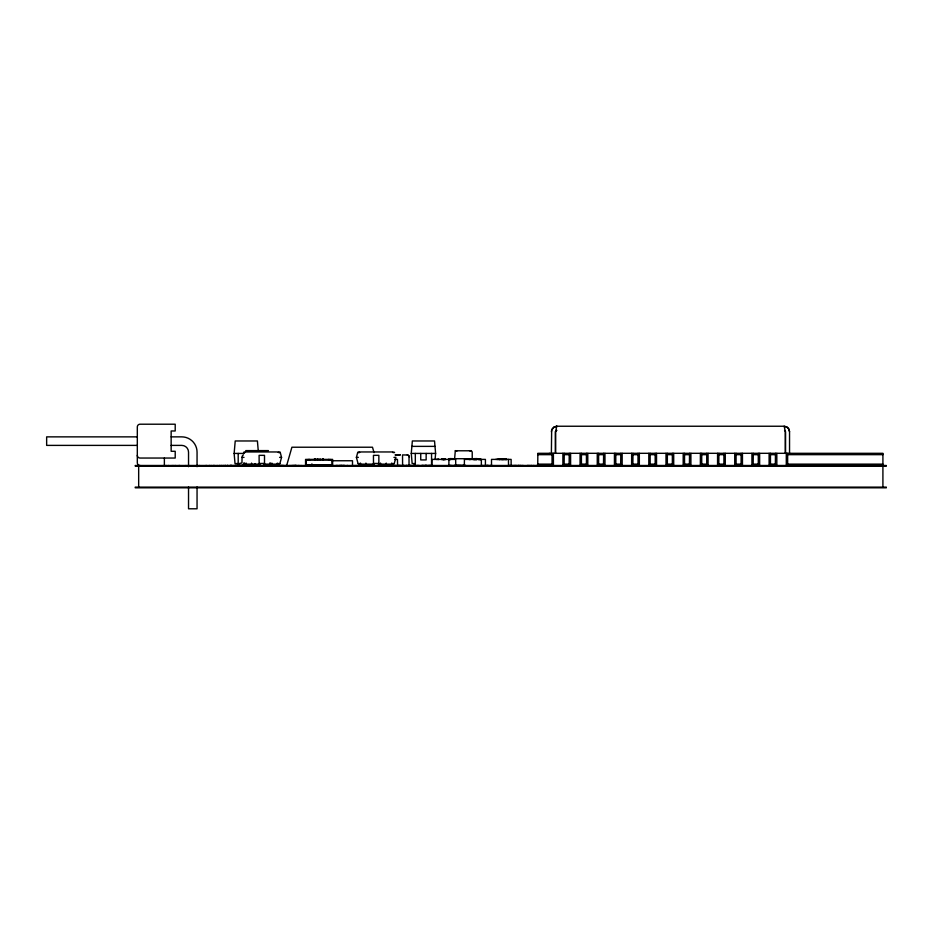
<?xml version="1.0" encoding="UTF-8"?>
<svg xmlns="http://www.w3.org/2000/svg" width="933" height="933" viewBox="0 0 933 933"><rect width="100%" height="100%" fill="white"/><g stroke="black" fill="none" stroke-linecap="round" stroke-linejoin="round"><path stroke-width="1.4" d="M344.207 466.162L344.207 465.485L344.289 466.162M399.044 466.162L399.044 465.485M237.845 463.573L235.023 463.573L234.136 453.426L235.221 440.971L257.403 440.971L258.254 450.662M414.975 463.573L412.153 463.573L411.255 453.426L412.351 440.971L434.533 440.971L435.618 453.426L435.105 459.223M555.543 453.31L555.543 431.652L556.803 426.241L784.128 426.241L787.312 427.279L788.956 429.203L789.54 431.652L789.54 453.31M551.38 453.31L551.66 429.973L554.342 426.836L556.803 426.241L556.418 426.836M556.803 430.3L555.45 431.652L555.45 453.31M551.38 431.652L551.974 429.203L553.619 427.279L556.803 426.241M278.967 463.689L277.917 463.631L279.888 463.631L281.556 457.368L280.25 452.458L278.279 452.458M358.983 463.689L360.033 463.631L358.074 463.631L356.394 457.368L357.712 452.458L359.671 452.458L358.027 452.4M393.901 463.689L392.268 463.631L394.227 463.631L395.907 457.368L393.948 457.368M409.027 464.471L409.027 455.945L407.756 455.001L402.531 454.931L402.601 466.162M286.863 464.809L291.912 447.222L372.489 447.222L374.04 452.633M555.543 431.652L556.523 430.381M472.226 458.581L472.226 451.957L470.873 450.604L471.492 450.779L455.304 450.779L454.628 458.581M456.167 451.28L457.333 450.604M436.224 459.398C439.513 459.374 439.758 459.398 437.659 459.398M468.693 459.398L471.363 459.398M472.751 459.398L477.043 459.386L472.751 459.386L476.763 459.398L473.649 459.386M442.615 459.386L445.729 459.398L441.542 459.386L445.601 459.398M451.001 459.398L448.306 459.398L451.047 459.398L449.368 459.386M480.763 459.398C472.809 459.386 484.962 459.409 479.434 459.386L480.763 459.386L479.13 459.386M498.374 459.398L495.726 459.398M503.773 459.398L502.432 459.398L506.911 459.386L498.525 459.398L500.496 459.386M320.311 459.398L319.657 459.398L320.964 459.398M444.166 459.386L442.918 459.398L445.029 459.398M444.388 459.398L442.918 459.386M279.888 463.631L278.337 463.666M506.806 459.386L505.873 459.398L506.782 459.398M443.91 459.398L443.315 459.386M455.304 450.779L455.98 450.604M504.263 459.398L506.059 459.398M478.081 459.386L478.279 459.398M500.951 459.386L503.365 459.398L502.141 459.386M317.92 459.386L317.08 459.398L318.305 459.386M323.18 459.386C321.185 459.409 325.839 459.374 322.235 459.398L323.529 459.386M448.913 459.398L448.878 465.485M475.037 459.398L474.116 459.386M315.576 459.398L313.989 459.386L316.217 459.386L314.351 459.398L315.366 459.398M475.492 459.386L476.635 459.386M317.698 459.386L318.351 459.386M322.946 459.386L323.378 459.386M392.63 452.458L394.589 452.458L393.05 452.423M244.633 463.689L245.682 463.631L244.049 463.689M278.71 452.423L280.192 452.423M245.262 463.666L243.851 463.678M359.613 463.666L358.272 463.678M470.815 459.398L470.045 459.386M243.945 452.388C242.113 452.412 247.245 452.447 244.271 452.4M357.899 452.4L358.622 452.4M499.435 459.386L500.17 459.386L498.817 459.386L499.785 459.386M448.715 459.398L448.516 459.398M279.329 452.4L280.25 452.458M504.753 459.386L505.523 459.386M478.174 459.386L478.431 459.386M137.314 436.866L46.65 436.866L46.65 445.391L137.314 445.391M171.147 436.866L181.76 436.866A15.29 15.29 0 0 1 197.061 452.155L197.05 466.675M171.147 445.391L181.76 445.391A6.764 6.764 0 0 1 188.536 452.155L188.536 466.675M411.873 446.371L435 446.371M245.729 450.616L268.412 450.604M245.321 451.957L278.279 451.957M359.671 451.957L392.63 451.957M234.136 453.426L244.166 453.426M411.255 453.426L435.618 453.426M537.851 453.986L552.056 453.986M564.243 453.986L569.247 453.986M581.422 453.986L586.437 453.986M598.613 453.986L603.616 453.986M615.792 453.986L620.807 453.986M632.982 453.986L637.985 453.986M650.161 453.986L655.176 453.986M667.352 453.986L672.355 453.986M684.542 453.986L689.545 453.986M701.721 453.986L706.724 453.986M718.911 453.986L723.915 453.986M736.09 453.986L741.105 453.986M753.281 453.986L758.284 453.986M770.46 453.986L775.475 453.986M787.65 453.986L882.91 453.986M537.851 454.663L552.056 454.663M564.243 454.663L569.247 454.663M581.422 454.663L586.437 454.663M598.613 454.663L603.616 454.663M615.792 454.663L620.807 454.663M632.982 454.663L637.985 454.663M650.161 454.663L655.176 454.663M667.352 454.663L672.355 454.663M684.542 454.663L689.545 454.663M701.721 454.663L706.724 454.663M718.911 454.663L723.915 454.663M736.09 454.663L741.105 454.663M753.281 454.663L758.284 454.663M770.46 454.663L775.475 454.663M787.65 454.663L882.91 454.663M395.277 454.907L397.505 454.907M400.187 454.907L397.959 454.907L400.187 454.931M395.277 454.931L397.505 454.931M242.044 457.368L244.014 457.368M279.597 457.368L281.556 457.368M356.394 457.368L358.354 457.368M449.764 458.581L454.814 458.721M477.09 458.581L472.04 458.721M449.893 458.721L476.961 458.721M394.647 459.398L397.458 459.398L397.598 466.162M332.195 460.75L352.499 460.75L352.499 466.115M259.094 463.456L264.506 463.456M373.445 463.456L378.856 463.456M245.682 464.133L259.701 464.133M263.911 464.133L277.917 464.133M360.033 464.133L374.051 464.133M378.25 464.133L392.268 464.133M537.851 464.133L552.056 464.133M564.243 464.133L569.247 464.133M581.422 464.133L586.437 464.133M598.613 464.133L603.616 464.133M615.792 464.133L620.807 464.133M632.982 464.133L637.985 464.133M650.161 464.133L655.176 464.133M667.352 464.133L672.355 464.133M684.542 464.133L689.545 464.133M701.721 464.133L706.724 464.133M718.911 464.133L723.915 464.133M736.09 464.133L741.105 464.133M753.281 464.133L758.284 464.133M770.46 464.133L775.475 464.133M787.65 464.133L882.91 464.133M251.56 464.809L259.829 464.809M263.957 464.809L268.086 464.809M537.851 464.809L552.056 464.809M564.243 464.809L569.247 464.809M581.422 464.809L586.437 464.809M598.613 464.809L603.616 464.809M615.792 464.809L620.807 464.809M632.982 464.809L637.985 464.809M650.161 464.809L655.176 464.809M667.352 464.809L672.355 464.809M684.542 464.809L689.545 464.809M701.721 464.809L706.724 464.809M718.911 464.809L723.915 464.809M736.09 464.809L741.105 464.809M753.281 464.809L758.284 464.809M770.46 464.809L775.475 464.809M787.65 464.809L882.91 464.809M454.173 465.345L465.567 465.345M135.227 465.485L886.35 465.485M135.227 466.162L886.35 466.162M135.227 487.131L886.35 487.131M135.227 487.807L886.35 487.807M497.161 459.398L497.872 459.386M502.455 459.386L503.202 459.386M393.318 463.689L392.268 463.631M785.388 453.31L785.388 431.652L784.128 426.241L786.589 426.836L788.502 428.469L789.54 431.652M469.521 450.604L470.687 451.28M407.266 454.931L408.281 455.199M784.548 430.486L785.481 431.652L785.481 453.31M409.027 455.945L409.295 456.96M360.523 465.17L360.523 463.071M251.583 465.17L251.583 463.071M246.172 465.17L246.172 463.071M883.749 465.485L883.749 466.162M882.91 465.485L882.91 453.31L537.851 453.31L537.723 466.162M882.91 466.162L882.91 487.131M793.855 465.485L793.855 466.162M787.65 453.31L787.65 465.485M787.51 465.485L787.51 466.162M786.297 453.31L786.297 465.485M776.827 453.31L776.827 465.485M775.475 453.31L775.335 466.162M773.76 465.485L773.76 466.162M770.46 453.31L770.46 465.485M770.331 465.485L770.331 466.162M769.107 453.31L769.107 465.485M759.637 453.31L759.637 465.485M758.284 453.31L758.284 465.485M758.156 465.485L758.156 466.162M753.281 453.31L753.141 466.162M751.928 453.31L751.928 465.485M742.458 453.31L742.458 465.485M741.105 453.31L741.105 465.485M740.965 465.485L740.965 466.162M736.09 453.31L736.09 465.485M735.962 465.485L735.962 466.162M734.737 453.31L734.737 465.485M725.268 453.31L725.268 465.485M723.915 453.31L723.915 465.485M723.775 465.485L723.775 466.162M718.911 453.31L718.772 466.162M717.559 453.31L717.559 465.485M708.077 453.31L708.077 465.485M706.724 453.31L706.724 465.485M706.596 465.485L706.596 466.162M701.721 453.31L701.721 465.485M701.593 465.485L701.593 466.162M700.368 453.31L700.368 465.485M690.898 453.31L690.898 465.485M689.545 453.31L689.405 466.162M684.542 453.31L684.542 465.485M684.402 465.485L684.402 466.162M683.189 453.31L683.189 465.485M673.708 453.31L673.708 465.485M672.355 453.31L672.355 465.485M672.226 465.485L672.226 466.162M667.352 453.31L667.352 465.485M667.212 465.485L667.212 466.162M665.999 453.31L665.999 465.485M656.529 453.31L656.529 465.485M655.176 453.31L655.176 465.485M655.036 465.485L655.036 466.162M650.161 453.31L650.161 465.485M650.033 465.485L650.033 466.162M648.808 453.31L648.808 465.485M639.338 453.31L639.338 465.485M637.985 453.31L637.985 465.485M637.857 465.485L637.857 466.162M632.982 453.31L632.842 466.162M631.629 453.31L631.629 465.485M622.159 453.31L622.159 465.485M620.807 453.31L620.667 466.162M615.792 453.31L615.792 465.485M615.663 465.485L615.663 466.162M614.439 453.31L614.439 465.485M604.969 453.31L604.969 465.485M603.616 453.31L603.488 466.162M598.613 453.31L598.613 465.485M598.473 465.485L598.473 466.162M597.26 453.31L597.26 465.485M587.79 453.31L587.79 465.485M586.437 453.31L586.437 465.485M586.297 465.485L586.297 466.162M581.422 453.31L581.422 465.485M581.294 465.485L581.294 466.162M580.069 453.31L580.069 465.485M570.599 453.31L570.599 465.485M569.247 453.31L569.107 466.162M564.243 453.31L564.103 466.162M562.891 453.31L562.891 465.485M553.409 453.31L553.409 465.485M552.056 453.31L552.056 465.485M551.928 465.485L551.928 466.162M550.202 465.485L550.202 466.162M549.35 453.31L549.35 453.986M545.863 465.485L545.863 466.162M545.595 465.485L545.595 466.162M545.455 465.485L545.455 466.162M536.743 465.485L536.743 466.162M536.347 465.485L536.347 466.162M534.912 465.485L534.912 466.162M533.081 465.485L533.081 466.162M531.822 465.485L531.822 466.162M531.32 465.485L531.32 466.162M530.947 465.485L530.947 466.162M530.107 465.485L530.107 466.162M529.233 465.485L529.233 466.162M528.894 465.485L528.894 466.162M528.381 465.485L528.381 466.162M527.518 465.485L527.518 466.162M527.262 465.485L527.262 466.162M523.226 465.485L523.226 466.162M522.398 465.485L522.41 466.162M521.979 465.485L521.979 466.162M521.069 465.485L521.069 466.162M520.672 465.485L520.672 466.162M520.649 465.485L520.649 466.162M519.11 465.485L519.11 466.162M518.83 465.485L518.83 466.162M518.655 465.485L518.655 466.162M518.281 465.485L518.281 466.162M517.862 465.485L517.885 466.162M516.905 465.485L516.905 466.162M516.217 465.485L516.217 466.162M515.949 465.485L515.949 466.162M515.576 465.485L515.529 466.162M514.993 465.485L514.993 466.162M514.701 465.485L514.701 466.162M514.165 465.485L514.165 466.162M513.372 465.485L513.372 466.162M512.823 465.485L512.823 466.162M511.995 465.485L511.995 466.162M511.809 465.485L511.832 466.162M511.552 465.485L511.552 466.162M511.412 465.485L511.412 466.162M511.261 465.485L511.261 466.162M511.132 465.485L511.132 459.398L491.504 459.398L491.504 465.485M509.931 465.485L509.931 466.162M509.535 465.485L509.546 466.162M508.835 465.485L508.917 466.162M508.427 459.398L508.555 466.162M492.064 465.485L492.064 466.162M491.376 465.485L491.376 466.162M491.061 465.485L491.061 466.162M490.875 465.485L490.875 466.162M490.641 465.485L490.641 466.162M489.65 465.485L489.65 466.162M488.122 465.485L488.122 466.162M487.936 465.485L487.936 466.162M487.772 465.485L487.772 466.162M487.597 465.485L487.493 466.162M487.318 465.485L487.318 466.162M486.944 465.485L486.933 466.162M486.081 465.485L486.081 466.162M485.557 465.485L485.557 466.162M485.417 465.485L485.417 459.398L464.447 459.398L464.307 466.162M484.74 465.485L484.74 466.162M483.212 465.485L483.212 466.162M482.862 465.485L482.862 466.162M482.466 465.485L482.466 466.162M481.498 465.485L481.498 466.162M481.358 459.398L481.358 465.485M464.996 465.485L464.996 466.162M464.133 465.485L464.133 466.162M464.028 465.485L464.028 466.162M463.619 465.485L463.619 466.162M462.593 465.485L462.593 466.162M460.867 465.485L460.867 466.162M460.109 465.485L460.109 466.162M459.223 465.485L459.223 466.162M458.803 465.485L458.803 466.162M458.406 465.485L458.406 466.162M457.497 465.485L457.497 466.162M457.158 465.485L457.158 466.162M456.75 465.485L456.75 466.162M456.062 465.485L456.062 466.162M455.782 466.162L455.642 459.398L431.967 459.398L431.827 466.162M455.514 465.485L455.514 466.162M455.222 465.485L455.222 466.162M454.686 465.485L454.686 466.162M453.31 465.485L453.31 466.162M452.458 465.485L452.458 466.162M451.934 465.485L451.934 466.162M451.385 465.485L451.385 466.162M451.106 465.485L451.106 466.162M450.732 465.485L450.732 466.162M450.557 465.485L450.557 466.162M450.394 465.485L450.394 466.162M449.986 465.485L449.986 466.162M449.018 465.485L449.018 466.162M432.236 465.485L432.236 466.162M431.559 453.426L431.547 466.162M431.256 465.485L431.256 466.162M431.139 465.485L431.139 466.162M430.545 465.485L430.545 466.162M430.346 465.485L430.346 466.162M429.705 465.485L429.81 466.162M429.518 465.485L429.542 466.162M429.168 465.485L429.168 466.162M428.97 465.485L428.97 466.162M428.772 466.162L428.772 465.485L428.632 466.162M428.399 465.485L428.399 466.162M427.792 465.485L427.792 466.162M427.594 465.485L427.594 466.162M426.824 465.485L426.964 466.162M426.649 465.485L426.626 466.162M426.416 465.485L426.416 466.162M426.229 465.485L426.229 466.162M426.148 453.426L426.148 459.922L420.736 459.922L420.736 453.426M426.054 465.485L426.054 466.162M425.88 465.485L425.961 466.162M425.681 465.485L425.681 466.162M425.588 465.485L425.588 466.162M425.39 465.485L425.39 466.162M425.051 465.485L425.086 466.162M424.853 465.485L424.853 466.162M424.503 465.485L424.585 466.162M423.815 465.485L423.815 466.162M423.477 465.485L423.477 466.162M423.36 465.485L423.36 466.162M422.719 465.485L422.696 466.162M422.497 465.485L422.497 466.162M422.311 465.485L422.299 466.162M422.101 465.485L422.101 466.162M421.879 465.485L421.879 466.162M421.133 465.485L421.133 466.162M419.698 465.485L419.733 466.162M418.707 465.485L418.707 466.162M418.229 465.485L418.229 466.162M417.984 465.485L417.984 466.162M417.727 465.485L417.727 466.162M417.308 465.485L417.308 466.162M416.515 465.485L416.515 466.162M415.955 465.485L415.955 466.162M415.325 453.426L415.325 465.334M415.302 465.485L415.302 466.162M414.8 465.485L414.8 466.162M414.544 465.485L414.544 466.162M414.509 463.573L414.509 464.926M414.415 465.485L414.415 466.162M414.089 465.485L414.089 466.162M413.669 465.485L413.692 466.162M413.459 465.485L413.541 466.162M411.348 465.485L411.348 466.162M410.975 465.485L410.975 466.162M410.8 465.485L410.8 466.162M410.508 465.485L410.508 466.162M410.322 465.485L410.322 466.162M409.925 465.485L409.972 466.162M409.564 465.485L409.645 466.162M408.957 465.485L408.957 466.162M408.759 465.485L408.759 466.162M408.596 465.485L408.596 466.162M407.674 465.485L407.674 466.162M407.22 465.485L407.22 466.162M406.846 465.485L406.846 466.162M406.671 465.485L406.671 466.162M406.391 465.485L406.391 466.162M405.983 465.485L405.983 466.162M405.843 465.485L405.89 466.162M404.234 466.162L404.234 465.485L404.152 466.162M403.732 465.485L403.732 466.162M403.499 465.485L403.499 466.162M403.114 465.485L403.091 466.162M402.799 465.485L402.776 466.162M402.263 465.485L402.1 466.162M401.132 465.485L401.132 466.162M401.05 465.485L401.05 466.162M400.793 465.485L400.887 466.162M400.467 465.485L400.467 466.162M399.837 465.485L399.907 466.162M399.662 465.485L399.662 466.162M399.336 465.485L399.336 466.162M399.161 465.485L399.161 466.162M398.204 465.485L398.286 466.162M398.076 465.485L398.076 466.162M397.878 465.485L397.878 466.162M396.56 465.485L396.56 466.162M395.895 465.485L395.895 466.162M395.767 465.485L395.814 466.162M395.394 465.485L395.394 466.162M394.344 465.485L394.344 466.162L394.181 465.485M394.006 465.485L394.006 466.162M393.131 465.485L393.131 466.162M392.443 465.485L392.443 466.162M391.638 463.071L391.627 466.162L391.545 465.485M391.125 465.485L391.125 466.162M388.221 465.485L388.14 466.162M386.227 463.071L386.227 465.485M385.562 465.485L385.562 466.162M384.874 465.485L384.874 466.162M384.034 465.485L384.116 466.162M383.708 465.485L383.708 466.162M381.445 465.485L381.445 466.162M380.547 463.048L380.547 465.485M379.591 465.485L379.591 466.162M379.439 465.485L379.439 466.162M379.195 465.485L379.195 466.162M379.031 465.485L379.031 466.162M378.856 466.162L378.856 455.339L373.445 455.339L373.515 466.162M378.693 465.485L378.693 466.162M378.46 465.485L378.46 466.162M373.713 465.485L373.806 466.162M372.71 465.485L372.71 466.162M372.022 465.485L372.022 466.162M371.94 465.485L371.94 466.162M371.684 465.485L371.719 466.162M370.856 465.485L370.856 466.162M370.424 465.485L370.424 466.162M369.923 465.485L369.923 466.162M369.27 465.485L369.27 466.162M368.71 465.485L368.71 466.162M368.582 465.485L368.582 466.162M367.415 465.485L367.415 466.162M366.984 465.485L366.984 466.162M365.934 463.071L365.864 466.162M359.17 465.485L359.17 466.162M358.61 465.485L358.692 466.162M357.607 465.485L357.607 466.162M356.523 465.485L356.523 466.162M355.59 465.485L355.59 466.162M354.167 465.485L354.213 466.162M347.519 465.485L347.531 466.162M347.099 465.485L347.099 466.162M343.95 465.485L343.95 466.162M343.776 465.485L343.776 466.162M343.391 465.485L343.402 466.162M342.982 465.485L342.994 466.162M342.574 465.485L342.574 466.162M342.026 465.485L342.026 466.162M341.781 465.485L341.781 466.162M341.373 465.485L341.28 466.162M341.081 465.485L341.198 466.162M341.058 465.485L341.058 466.162M340.848 465.485L340.848 466.162M340.65 465.485L340.662 466.162M340.113 465.485L340.113 466.162M339.344 465.485L339.344 466.162M339.274 465.485L339.274 466.162M338.877 465.485L338.877 466.162M337.863 465.485L337.898 466.162M337.268 465.485L337.268 466.162M336.895 465.485L336.93 466.162M336.533 465.485L336.533 466.162M335.903 465.485L335.903 466.162M332.626 465.485L332.626 459.398L305.558 459.398L305.558 465.485M329.92 459.398L329.92 460.074M328.568 459.398L328.568 460.074M328.568 464.809L328.568 465.485M327.098 465.485L327.098 466.162M325.384 465.485L325.384 466.162M324.987 465.485L324.987 466.162M324.346 465.485L324.346 466.162M324.264 465.485L324.264 466.162M323.669 465.485L323.669 466.162M323.506 465.485L323.506 466.162M323.086 465.485L323.11 466.162M320.765 465.485L320.765 466.162M320.217 465.485L320.217 466.162M319.926 465.485L319.926 466.162M319.762 465.485L319.762 466.162M319.389 465.485L319.378 466.162M318.958 465.485L318.981 466.162M318.013 465.485L318.013 466.162M317.057 465.485L317.033 466.162M316.637 465.485L316.637 466.162M316.089 465.485L316.089 466.162M315.412 465.485L315.412 466.162M315.261 465.485L315.261 466.162M314.853 465.485L314.853 466.162M313.885 465.485L313.885 466.162M313.756 465.485L313.756 466.162M313.36 465.485L313.418 466.162M312.917 465.485L313.01 466.162M312.508 465.485L312.508 466.162M311.984 465.485L311.984 466.162M311.902 463.853L311.902 466.115M310.176 465.485L310.176 466.162M309.616 459.398L309.616 460.074M309.616 464.809L309.651 466.162M308.263 459.398L308.263 460.074M301.161 465.485L301.161 466.162M299.831 465.485L299.831 466.162M298.712 465.485L298.712 466.162M298.233 465.485L298.198 466.162M297.126 465.485L296.986 466.162M296.519 465.485L296.519 466.162M295.994 465.485L295.994 466.162M295.773 465.485L295.773 466.162M295.679 465.485L295.598 466.162M295.493 465.485L295.493 466.162M295.271 465.485L295.271 466.162M294.793 465.485L294.793 466.162M294.28 465.485L294.28 466.162M294.14 465.485L294.14 466.162M294.012 465.485L294.012 466.162M293.428 465.485L293.428 466.162M293.067 465.485L293.067 466.162M292.565 465.485L292.565 466.162M292.169 465.485L292.169 466.162M291.306 465.485L291.434 466.162M289.533 465.485L289.463 466.162M285.883 465.485L285.883 466.162M284.903 465.485L284.903 466.162M283.737 465.485L283.737 466.162M283.317 465.485L283.317 466.162M282.792 465.485L282.792 466.162M282.104 465.485L281.976 466.162L281.929 465.485M281.428 465.485L281.428 466.162M281.008 465.485L281.008 466.162M280.891 465.485L280.891 466.162M280.705 465.485L280.705 466.162M280.39 465.485L280.39 466.162M279.597 465.485L279.562 466.162M278.78 465.485L278.78 466.162M278.594 465.485L278.594 466.162M278.232 465.485L278.186 466.162M277.684 465.485L277.498 466.162M277.299 463.071L277.229 466.162M276.856 465.485L276.856 466.162M271.888 463.071L271.888 465.485M271.76 465.485L271.76 466.162M271.351 465.485L271.351 466.162M270.885 465.485L270.885 466.162M270.535 465.485L270.535 466.162M270.173 465.485L270.162 466.162M269.765 465.485L269.8 466.162M269.66 465.485L269.66 466.162M269.369 465.485L269.369 466.162M268.844 465.485L268.821 466.162M267.421 465.485L267.421 466.162M267.095 465.485L267.095 466.162M266.232 465.485L266.232 466.162M265.928 465.485L265.928 466.162M265.508 465.485L265.508 466.162M265.322 465.485L265.322 466.162M265.042 465.485L265.042 466.162M264.669 465.485L264.669 466.162M264.506 465.485L264.506 455.339L259.094 455.339L259.176 466.162M264.307 465.485L264.307 466.162M264.027 465.485L264.027 466.162M263.841 465.485L263.841 466.162M263.339 465.485L263.339 466.162M261.928 465.485L261.928 466.162M260.505 465.485L260.505 466.162M259.829 465.485L259.829 466.162M259.572 465.485L259.596 466.162M258.779 465.485L258.779 466.162M258.581 465.485L258.581 466.162M258.394 465.485L258.394 466.162M258.114 465.485L258.114 466.162M257.683 465.485L257.741 466.162M257.158 465.485L257.158 466.162M256.913 465.485L256.913 466.162M256.517 465.485L256.517 466.162M255.339 465.485L255.339 466.162M255.245 463.573L255.245 464.926M255.001 465.485L255.001 466.162M254.429 464.319L254.429 465.334M254.243 465.485L254.243 466.162M253.893 465.485L253.811 466.162M253.076 465.485L253.076 466.162M252.668 465.485L252.645 466.162M252.248 465.485L252.248 466.162M245.822 465.485L245.822 466.162M245.706 465.485L245.706 466.162M245.204 465.485L245.204 466.162M244.831 465.485L244.831 466.162M244.609 465.485L244.609 466.162M244.213 465.485L244.213 466.162M242.183 465.485L242.183 466.162M241.25 465.485L241.25 466.162M239.874 465.485L239.874 466.162M238.498 465.485L238.498 466.162M238.195 453.426L238.195 465.334M237.379 463.573L237.379 464.926M235.746 465.485L235.757 466.162M235.571 465.485L235.536 466.162M235.326 465.485L235.349 466.162M235.069 465.485L235.058 466.162M234.486 465.485L234.428 466.162M234.008 465.485L234.008 466.162M233.052 465.485L233.052 466.162M232.095 465.485L232.095 466.162M231.302 465.485L231.302 466.162M231.221 465.485L231.221 466.162M230.906 465.485L230.906 466.162M230.801 465.485L230.801 466.162M230.626 465.485L230.626 466.162M230.253 465.485L230.253 466.162M229.856 465.485L229.856 466.162M228.049 465.485L228.049 466.162M227.675 465.485L227.675 466.162M227.512 465.485L227.512 466.162M227.255 465.485L227.174 466.162M225.821 465.485L225.903 466.162M225.413 465.485L225.413 466.162M225.075 465.485L225.18 466.162M224.771 465.485L224.76 466.162M223.395 465.485L223.395 466.162M222.905 465.485L222.987 466.162M221.634 465.485L221.553 466.162M221.133 465.485L221.133 466.162M219.943 465.485L219.943 466.162M219.547 465.485L219.547 466.162M217.191 465.485L217.191 466.162M214.695 465.485L214.695 466.162M213.914 465.485L213.914 466.162M213.412 465.485L213.412 466.162M211.698 465.485L211.698 466.162M209.983 465.485L209.983 466.162M209.295 465.485L209.295 466.162M206.566 465.485L206.566 466.162M205.855 465.485L205.855 466.162M199.662 465.485L199.662 466.162M197.05 487.003L197.05 508.788L188.536 508.788L188.536 487.003M185.924 465.485L185.924 466.162M179.731 465.485L179.731 466.162M179.019 465.485L179.019 466.162M175.602 465.485L175.602 466.162M173.888 465.485L173.888 466.162M172.173 465.485L172.173 466.162M168.395 465.485L168.395 466.162M166.039 465.485L166.039 466.162M164.371 458.045L164.371 465.485M138.667 466.162L138.667 487.131M137.314 455.339A2.706 2.706 0 0 0 140.02 458.045L175.206 458.045L175.206 451.28L171.147 451.28L171.147 430.976L175.206 430.976L175.206 424.212L140.02 424.212A2.706 2.706 0 0 0 137.314 426.917L137.314 462.78A2.706 2.706 0 0 0 140.02 465.485M244.084 462.651A2.706 2.706 0 0 1 241.565 465.345L239.618 465.485L239.478 463.456L241.962 462.978L242.044 457.228A2.706 2.706 0 0 1 243.396 454.884M272.576 465.345A2.706 2.706 0 0 1 270.057 462.651M469.719 459.386L469.019 459.398L469.696 459.386M441.566 459.386L442.312 459.386L441.636 459.386M500.764 459.386L501.849 459.398L500.811 459.386M331.95 460.074L306.234 460.074L306.234 464.809L331.95 464.809L331.95 460.074M533.746 466.162L533.746 465.485L533.664 466.162M519.739 466.162L519.716 465.485L519.658 466.162M488.437 466.162L488.437 465.485L488.321 466.162M486.548 466.162L486.513 465.485L486.408 466.162M430.113 466.162L430.113 465.485L430.008 466.162M404.84 466.162L404.84 465.485L404.77 466.162M380.407 466.162L380.407 465.485L380.267 466.162M344.778 466.162L344.778 465.485L344.732 466.162M290.723 466.162L290.723 465.485L290.641 466.162M282.361 466.162L282.361 465.485L282.337 466.162M231.699 466.162L231.699 465.485L231.582 466.162"/></g></svg>
